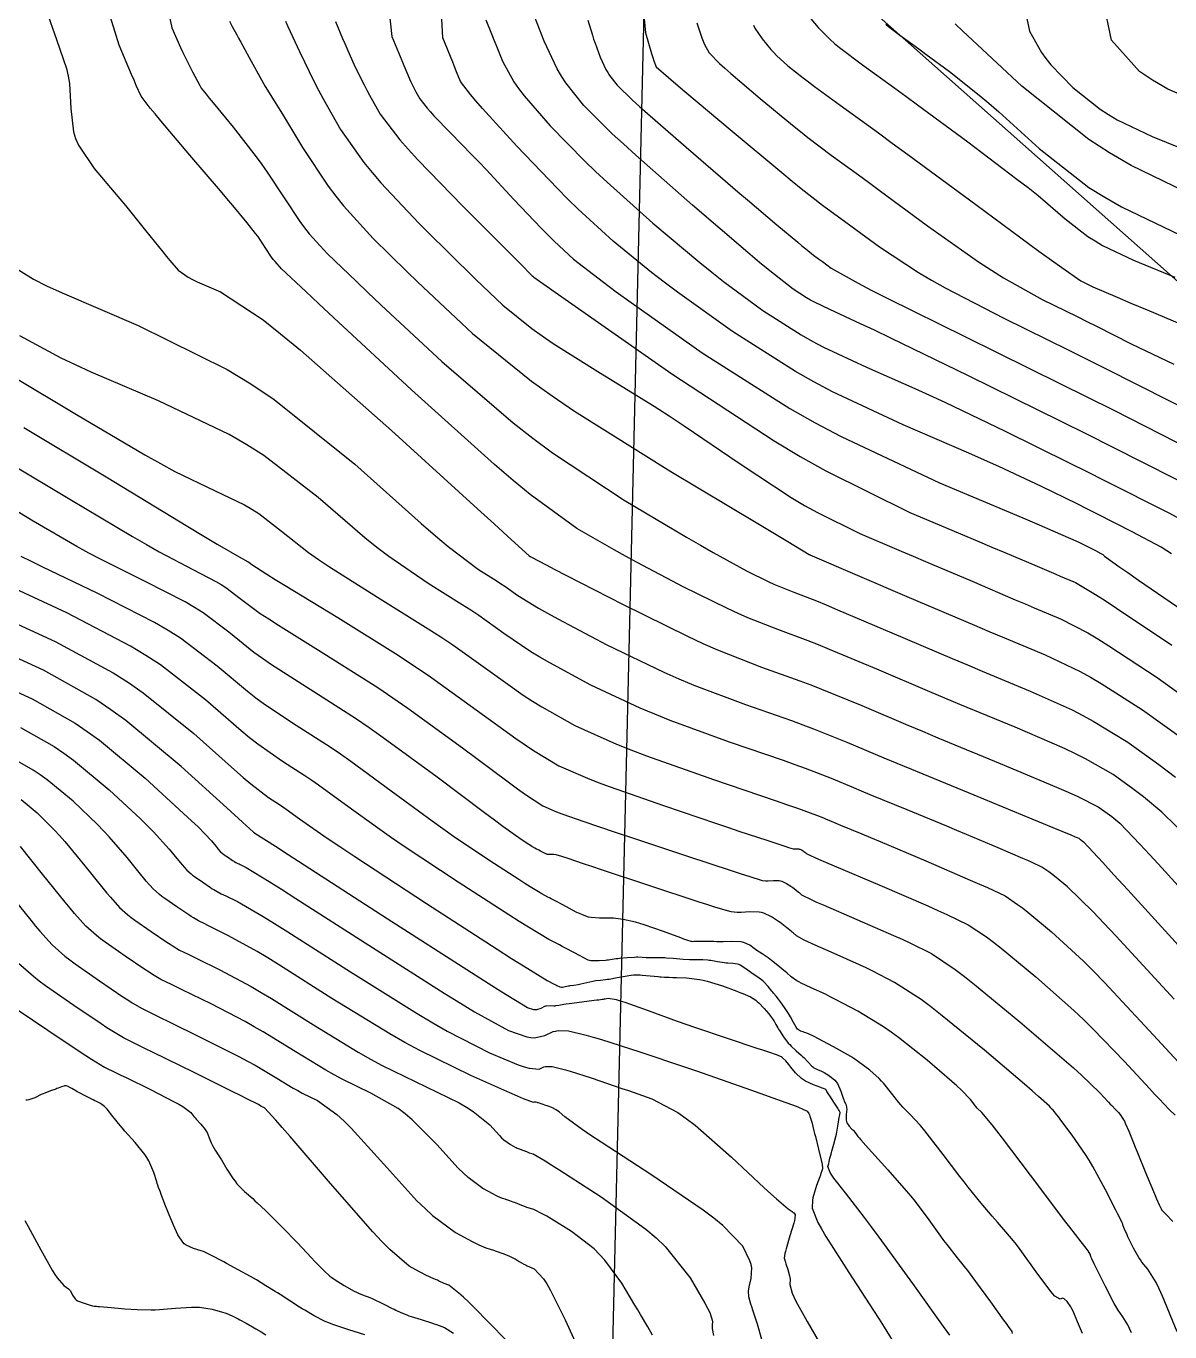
# Model space of a CAD drawing. Header units: metres. Extents: x 837475 to 838479, y 1189012 to 1191015.
# Drawn here: x 837703.5 to 837786, y 1189743.9 to 1189838.2 of the extents above; entities that cross this region are included whole.
import ezdxf

# ---------------------------------------------------------------- set-up
doc = ezdxf.new("R2010")
doc.units = ezdxf.units.M
doc.header["$LTSCALE"] = 0.3
for name, color, linetype in [('CORREDORVIA', 70, 'Continuous'), ('COTAS 10', 1, 'Continuous'), ('COTAS INT', 252, 'Continuous'), ('VIA2', 121, 'Continuous')]:
    doc.layers.add(name, color=color, linetype=linetype)

msp = doc.modelspace()

# ---------------------------------------------------------------- linework, layer by layer
at = {"layer": 'CORREDORVIA'}
msp.add_lwpolyline([(837910.67578, 1191000.96488), (838157.033, 1190996.193), (838237.174, 1190821.339), (838237.001, 1190602.875), (838240.0305, 1190437.1985), (838223.5365, 1190366.2715), (838212.196, 1190288.9195), (838227.642, 1189916.876), (838080.482, 1189451.8445), (837860.4834, 1189307.12351), (837593.19071, 1189234.39948), (837744.4868, 1189686.6093), (837750.277, 1189933.973), (837710.4905, 1190057.959), (837731.595, 1190134.414), (837885.383, 1190229.429), (837983.18356, 1190344.11971), (837817.55386, 1190502.18733), (837798.03286, 1190660.16958), (837963.57418, 1190795.98182)], close=True, dxfattribs=at)
at = {"layer": 'COTAS 10'}
for points in [[(837791.204, 1189831.306), (837785.837, 1189833.615), (837784.733, 1189834.249), (837783.794, 1189834.882), (837781.784, 1189837.147), (837781.102, 1189840.375)], [(837718.149, 1189838.509), (837718.342, 1189838.126), (837718.661, 1189837.535), (837718.798, 1189837.282), (837718.957, 1189836.99), (837719.704, 1189835.616), (837720.441, 1189834.278), (837720.593, 1189834.009), (837720.721, 1189833.785), (837720.996, 1189833.343), (837721.443, 1189832.646), (837721.68, 1189832.261), (837721.967, 1189831.792), (837723.412, 1189829.405), (837725.267, 1189826.615), (837725.812, 1189825.891), (837726.37, 1189825.189), (837728.5, 1189822.832), (837730.948, 1189820.432), (837731.707, 1189819.704), (837732.501, 1189818.947), (837735.666, 1189815.984), (837739.925, 1189812.541), (837741.41, 1189811.482), (837743.028, 1189810.378), (837749.975, 1189806.009), (837756.261, 1189802.254), (837758.429, 1189800.958), (837759.975, 1189800.033), (837759.993, 1189800.021), (837760.003, 1189800.015), (837760.018, 1189800.008), (837767.022, 1189797.004), (837771.882, 1189794.929), (837773.011, 1189794.45), (837774.046, 1189794.013), (837777.004, 1189792.78), (837779.506, 1189791.585), (837780.253, 1189791.173), (837781.024, 1189790.724), (837784.007, 1189788.809), (837787.065, 1189786.617)], [(837736.633, 1189838.6), (837737.088, 1189837.475), (837737.216, 1189837.153), (837737.346, 1189836.827), (837737.824, 1189835.614), (837738.651, 1189834.143), (837739, 1189833.655), (837739.402, 1189833.132), (837741.287, 1189830.951), (837743.775, 1189828.41), (837744.557, 1189827.659), (837745.378, 1189826.889), (837748.681, 1189823.937), (837752.066, 1189821.095), (837752.94, 1189820.393), (837753.786, 1189819.728), (837756.616, 1189817.635), (837759.375, 1189815.881), (837760.178, 1189815.429), (837760.997, 1189814.993), (837764.095, 1189813.54), (837767.58, 1189812.008), (837768.643, 1189811.522), (837769.748, 1189811.008), (837774.095, 1189808.927), (837778.721, 1189806.648), (837780.002, 1189806.01), (837781.283, 1189805.368), (837785.913, 1189803.022), (837789.698, 1189800.98)], [(837755.935, 1189838.22), (837756.049, 1189838.014), (837756.561, 1189837.244), (837757.205, 1189836.464), (837757.403, 1189836.252), (837757.609, 1189836.042), (837758.426, 1189835.299), (837759.534, 1189834.419), (837759.924, 1189834.122), (837760.35, 1189833.803), (837762.191, 1189832.461), (837764.955, 1189830.452), (837765.964, 1189829.713), (837767.078, 1189828.895), (837771.978, 1189825.278), (837776.54, 1189821.921), (837777.441, 1189821.266), (837778.184, 1189820.729), (837779.557, 1189819.784), (837779.904, 1189819.613), (837780.096, 1189819.517), (837780.443, 1189819.341), (837782.187, 1189818.585), (837783.164, 1189818.171), (837784.355, 1189817.668), (837790.443, 1189815.112)], [(837786.293, 1189767.939), (837782.116, 1189772.478), (837781.224, 1189773.424), (837780.448, 1189774.234), (837778.604, 1189776.039), (837777.656, 1189776.821), (837777.445, 1189776.986), (837777.256, 1189777.129), (837776.759, 1189777.464), (837776.062, 1189777.792), (837775.747, 1189777.932), (837775.379, 1189778.094), (837773.611, 1189778.853), (837771.318, 1189779.819), (837770.62, 1189780.11), (837769.894, 1189780.412), (837767.043, 1189781.587), (837764.363, 1189782.691), (837763.745, 1189782.948), (837763.18, 1189783.183), (837761.587, 1189783.855), (837759.701, 1189784.583), (837758.951, 1189784.853), (837758.103, 1189785.153), (837754.219, 1189786.487), (837749.931, 1189788.047), (837748.828, 1189788.491), (837747.762, 1189788.94), (837744.219, 1189790.602), (837741.246, 1189792.204), (837740.54, 1189792.615), (837739.884, 1189793.011), (837737.94, 1189794.324), (837736.12, 1189795.62), (837735.543, 1189796.006), (837734.934, 1189796.404), (837732.47, 1189797.94), (837729.627, 1189799.872), (837728.78, 1189800.519), (837727.906, 1189801.215), (837724.53, 1189804.135), (837720.607, 1189807.176), (837719.388, 1189807.948), (837718.111, 1189808.69), (837713.02, 1189811.115), (837708.161, 1189813.188), (837707.031, 1189813.707), (837705.993, 1189814.203), (837703.02, 1189815.797)], [(837783.225, 1189743.851), (837783.083, 1189744.164), (837782.954, 1189744.43), (837782.605, 1189745.002), (837782.251, 1189745.503), (837782.12, 1189745.725), (837781.976, 1189745.982), (837781.334, 1189747.212), (837780.736, 1189748.406), (837780.619, 1189748.642), (837780.524, 1189748.836), (837780.353, 1189749.191), (837780.313, 1189749.295), (837780.3, 1189749.33), (837780.287, 1189749.368), (837780.23, 1189749.527), (837780.094, 1189749.772), (837780.03, 1189749.864), (837779.955, 1189749.966), (837779.589, 1189750.423), (837778.762, 1189751.479), (837778.395, 1189751.959), (837777.969, 1189752.521), (837775.933, 1189755.23), (837773.918, 1189757.896), (837773.506, 1189758.43), (837773.156, 1189758.877), (837772.417, 1189759.754), (837772.09, 1189760.081), (837772.001, 1189760.181), (837771.912, 1189760.284), (837771.596, 1189760.688), (837770.927, 1189761.385), (837770.616, 1189761.673), (837770.251, 1189762.002), (837768.48, 1189763.533), (837766.419, 1189765.17), (837765.872, 1189765.565), (837765.334, 1189765.936), (837763.475, 1189767.069), (837761.869, 1189767.918), (837761.49, 1189768.111), (837761.14, 1189768.285), (837760.116, 1189768.761), (837759.386, 1189769.098), (837759.221, 1189769.185), (837759.072, 1189769.269), (837758.669, 1189769.55), (837758.341, 1189769.835), (837758.239, 1189769.922), (837758.132, 1189770.013), (837757.706, 1189770.369), (837757.255, 1189770.727), (837757.133, 1189770.818), (837757.012, 1189770.907), (837756.583, 1189771.198), (837756.186, 1189771.459), (837756.085, 1189771.529), (837755.989, 1189771.597), (837755.673, 1189771.834), (837755.297, 1189772.012), (837755.163, 1189772.044), (837755.016, 1189772.068), (837754.375, 1189772.088), (837753.769, 1189772.069), (837753.644, 1189772.067), (837753.537, 1189772.067), (837753.305, 1189772.08), (837753.09, 1189772.097), (837752.994, 1189772.099), (837752.882, 1189772.1), (837752.345, 1189772.097), (837751.828, 1189772.088), (837751.729, 1189772.087), (837751.648, 1189772.086), (837751.516, 1189772.084), (837751.502, 1189772.085), (837751.496, 1189772.085), (837751.49, 1189772.086), (837751.459, 1189772.089), (837751.128, 1189772.203), (837750.932, 1189772.274), (837750.692, 1189772.361), (837749.447, 1189772.816), (837748.066, 1189773.293), (837747.739, 1189773.394), (837747.436, 1189773.482), (837746.543, 1189773.687), (837745.835, 1189773.773), (837745.649, 1189773.785), (837745.467, 1189773.793), (837744.844, 1189773.782), (837744.223, 1189773.824), (837744.042, 1189773.865), (837743.857, 1189773.919), (837743.158, 1189774.221), (837742.193, 1189774.736), (837741.743, 1189774.976), (837741.346, 1189775.187), (837741.232, 1189775.247), (837741.116, 1189775.308), (837740.68, 1189775.537), (837739.83, 1189776.045), (837739.453, 1189776.282), (837739.014, 1189776.562), (837736.914, 1189777.918), (837734.303, 1189779.682), (837733.541, 1189780.218), (837732.763, 1189780.774), (837729.812, 1189782.953), (837726.899, 1189785.086), (837726.144, 1189785.613), (837725.411, 1189786.113), (837722.953, 1189787.689), (837720.67, 1189789.196), (837720.049, 1189789.653), (837719.432, 1189790.126), (837717.242, 1189791.978), (837714.602, 1189793.98), (837713.702, 1189794.547), (837712.727, 1189795.121), (837708.596, 1189797.242), (837704.679, 1189799.105), (837703.841, 1189799.516), (837703.109, 1189799.882)], [(837703.051, 1189787.531), (837705.488, 1189786.163), (837706.179, 1189785.697), (837706.877, 1189785.192), (837709.46, 1189783.051), (837711.723, 1189780.941), (837712.221, 1189780.455), (837712.662, 1189780.013), (837713.789, 1189778.77), (837714.446, 1189777.951), (837714.59, 1189777.775), (837714.719, 1189777.622), (837715.048, 1189777.249), (837715.361, 1189776.976), (837715.479, 1189776.884), (837715.611, 1189776.785), (837716.202, 1189776.37), (837716.776, 1189775.986), (837716.897, 1189775.907), (837717.001, 1189775.84), (837717.242, 1189775.696), (837717.548, 1189775.545), (837717.693, 1189775.473), (837717.865, 1189775.389), (837718.706, 1189774.976), (837720.573, 1189773.897), (837721.391, 1189773.392), (837722.34, 1189772.798), (837726.858, 1189769.909), (837731.667, 1189766.9), (837732.8, 1189766.23), (837733.847, 1189765.631), (837736.909, 1189764.055), (837738.978, 1189763.2), (837739.399, 1189763.054), (837739.753, 1189762.948), (837740.485, 1189762.893), (837740.81, 1189763.045), (837740.909, 1189763.069), (837741.012, 1189763.084), (837741.414, 1189763.075), (837742.105, 1189762.91), (837742.389, 1189762.829), (837742.714, 1189762.731), (837744.222, 1189762.248), (837745.971, 1189761.662), (837746.447, 1189761.5), (837746.92, 1189761.337), (837748.6, 1189760.75), (837750.492, 1189759.748), (837751.099, 1189759.324), (837751.741, 1189758.836), (837754.359, 1189756.546), (837756.72, 1189754.326), (837757.2, 1189753.884), (837757.606, 1189753.516), (837758.444, 1189752.806), (837758.734, 1189752.609), (837758.794, 1189752.563), (837758.846, 1189752.522), (837758.958, 1189752.406), (837758.933, 1189752.113), (837758.897, 1189751.961), (837758.85, 1189751.778), (837758.577, 1189750.859), (837758.299, 1189749.928), (837758.248, 1189749.737), (837758.209, 1189749.576), (837758.164, 1189749.235), (837758.223, 1189749.02), (837758.249, 1189748.938), (837758.279, 1189748.845), (837758.424, 1189748.427), (837758.553, 1189747.969), (837758.574, 1189747.851), (837758.587, 1189747.737), (837758.579, 1189747.355), (837758.737, 1189746.728), (837758.856, 1189746.458), (837759.006, 1189746.147), (837759.818, 1189744.675), (837760.719, 1189743.141)], [(837738.95, 1189742.427), (837737.206, 1189744.236), (837735.4, 1189746.067), (837735.021, 1189746.429), (837734.695, 1189746.729), (837733.956, 1189747.289), (837733.615, 1189747.423), (837733.539, 1189747.455), (837733.473, 1189747.483), (837733.302, 1189747.563), (837733.134, 1189747.647), (837733.07, 1189747.677), (837732.997, 1189747.71), (837732.67, 1189747.855), (837732.199, 1189748.079), (837732.036, 1189748.162), (837731.858, 1189748.254), (837731.099, 1189748.662), (837729.712, 1189749.861), (837729.139, 1189750.452), (837728.483, 1189751.155), (837725.433, 1189754.629), (837722.519, 1189758.026), (837721.949, 1189758.68), (837721.482, 1189759.21), (837720.653, 1189760.09), (837720.491, 1189760.169), (837720.445, 1189760.194), (837720.399, 1189760.22), (837720.226, 1189760.326), (837719.399, 1189760.754), (837718.94, 1189760.983), (837718.382, 1189761.26), (837715.536, 1189762.662), (837712.634, 1189764.087), (837712.04, 1189764.379), (837711.538, 1189764.626), (837710.482, 1189765.147), (837709.651, 1189765.643), (837709.29, 1189765.875), (837708.873, 1189766.148), (837706.894, 1189767.472), (837704.855, 1189768.905), (837704.399, 1189769.246), (837703.991, 1189769.563), (837702.91, 1189770.508)]]:
    msp.add_lwpolyline(points, dxfattribs=at)
at = {"layer": 'COTAS INT'}
for points in [[(837713.5, 1189840.316), (837713.988, 1189838.026), (837714.611, 1189836.6), (837714.773, 1189836.248), (837714.93, 1189835.915), (837715.458, 1189834.866), (837715.997, 1189833.858), (837716.098, 1189833.67), (837716.455, 1189833.233), (837716.678, 1189832.96), (837716.955, 1189832.621), (837718.405, 1189830.85), (837720.067, 1189828.73), (837720.477, 1189828.172), (837720.865, 1189827.625), (837722.087, 1189825.753), (837723.222, 1189824.046), (837723.555, 1189823.603), (837723.896, 1189823.174), (837725.199, 1189821.732), (837727.292, 1189819.713), (837728.131, 1189818.919), (837729.084, 1189818.024), (837733.465, 1189813.945), (837738.594, 1189809.526), (837740.017, 1189808.417), (837741.443, 1189807.358), (837746.604, 1189803.945), (837751.108, 1189801.284), (837752.118, 1189800.698), (837753.026, 1189800.179), (837755.452, 1189798.848), (837757.043, 1189798.063), (837757.424, 1189797.888), (837757.779, 1189797.729), (837758.848, 1189797.308), (837760.482, 1189796.674), (837761.192, 1189796.382), (837762.015, 1189796.039), (837765.921, 1189794.381), (837770.275, 1189792.525), (837771.381, 1189792.058), (837772.444, 1189791.612), (837775.921, 1189790.168), (837778.942, 1189788.805), (837779.717, 1189788.409), (837780.466, 1189788.005), (837782.947, 1189786.478), (837785.196, 1189784.866), (837785.798, 1189784.408), (837786.391, 1189783.945)], [(837729.572, 1189840.095), (837729.858, 1189837.41), (837730.568, 1189835.682), (837730.723, 1189835.31), (837730.859, 1189834.983), (837731.203, 1189834.188), (837731.445, 1189833.69), (837731.517, 1189833.552), (837731.592, 1189833.413), (837731.882, 1189832.909), (837732.406, 1189832.222), (837732.629, 1189831.969), (837732.885, 1189831.688), (837734.092, 1189830.442), (837735.659, 1189828.84), (837736.143, 1189828.333), (837736.649, 1189827.8), (837738.658, 1189825.649), (837740.625, 1189823.572), (837741.104, 1189823.085), (837741.555, 1189822.637), (837742.951, 1189821.338), (837745.114, 1189819.665), (837746.049, 1189818.981), (837747.13, 1189818.2), (837752.249, 1189814.584), (837758.569, 1189810.566), (837760.407, 1189809.532), (837762.283, 1189808.532), (837769.379, 1189805.205), (837775.382, 1189802.662), (837776.569, 1189802.157), (837777.55, 1189801.737), (837779.379, 1189800.939), (837779.865, 1189800.699), (837780, 1189800.632), (837780.135, 1189800.564), (837780.622, 1189800.318), (837781.02, 1189800.103), (837781.098, 1189800.056), (837781.164, 1189800.014), (837781.285, 1189799.905), (837782.312, 1189799.161), (837782.948, 1189798.718), (837783.736, 1189798.172), (837787.851, 1189795.346)], [(837786.115, 1189800.071), (837785.773, 1189800.293), (837785.359, 1189800.542), (837783.267, 1189801.67), (837780.709, 1189802.966), (837780.001, 1189803.321), (837779.293, 1189803.674), (837776.737, 1189804.933), (837773.649, 1189806.373), (837772.606, 1189806.839), (837771.481, 1189807.335), (837766.737, 1189809.373), (837761.64, 1189811.762), (837760.292, 1189812.48), (837758.972, 1189813.223), (837754.432, 1189816.11), (837750.458, 1189818.964), (837749.494, 1189819.687), (837748.59, 1189820.38), (837745.816, 1189822.638), (837743.299, 1189824.945), (837742.557, 1189825.669), (837741.794, 1189826.43), (837738.877, 1189829.486), (837736.4, 1189832.208), (837735.915, 1189832.759), (837735.517, 1189833.221), (837734.807, 1189834.157), (837734.525, 1189834.86), (837734.397, 1189835.176), (837734.248, 1189835.544), (837733.529, 1189837.309), (837733.373, 1189840.492)], [(837704.909, 1189839.316), (837705.644, 1189837.195), (837706.369, 1189835.094), (837706.498, 1189834.547), (837706.595, 1189834.014), (837706.685, 1189832.214), (837706.875, 1189830.513), (837707.036, 1189830.043), (837707.243, 1189829.573), (837708.379, 1189827.881), (837709.822, 1189826.167), (837710.222, 1189825.684), (837710.623, 1189825.197), (837712.074, 1189823.405), (837713.321, 1189821.861), (837713.594, 1189821.53), (837713.835, 1189821.24), (837714.442, 1189820.543), (837715.152, 1189820.043), (837715.458, 1189819.879), (837715.81, 1189819.703), (837717.478, 1189818.972), (837720.573, 1189816.949), (837721.826, 1189815.958), (837723.251, 1189814.781), (837729.828, 1189808.972), (837736.034, 1189803.311), (837737.226, 1189802.227), (837738.188, 1189801.352), (837739.763, 1189799.935), (837739.841, 1189799.887), (837739.86, 1189799.874), (837739.878, 1189799.862), (837739.935, 1189799.821), (837740.978, 1189799.276), (837741.617, 1189798.946), (837742.409, 1189798.539), (837746.534, 1189796.42), (837751.18, 1189794.129), (837752.3, 1189793.613), (837753.349, 1189793.148), (837756.534, 1189791.897), (837759.292, 1189790.914), (837760.072, 1189790.618), (837760.858, 1189790.311), (837763.754, 1189789.118), (837767.076, 1189787.711), (837768.131, 1189787.27), (837769.245, 1189786.806), (837773.754, 1189784.946), (837777.815, 1189783.245), (837778.645, 1189782.883), (837779.348, 1189782.567), (837780.827, 1189781.818), (837781.458, 1189781.365), (837781.627, 1189781.237), (837781.793, 1189781.107), (837782.373, 1189780.626), (837783.831, 1189779.118), (837784.551, 1189778.341), (837785.408, 1189777.408), (837789.647, 1189772.738)], [(837787.47, 1189779.398), (837785.415, 1189781.428), (837784.092, 1189782.526), (837783.713, 1189782.823), (837783.327, 1189783.116), (837781.887, 1189784.148), (837779.907, 1189785.286), (837779.181, 1189785.646), (837778.378, 1189786.025), (837774.837, 1189787.557), (837770.844, 1189789.209), (837769.756, 1189789.664), (837768.676, 1189790.118), (837764.837, 1189791.749), (837761.437, 1189793.175), (837760.632, 1189793.5), (837759.887, 1189793.794), (837757.691, 1189794.603), (837755.547, 1189795.448), (837754.834, 1189795.764), (837754.07, 1189796.117), (837750.882, 1189797.691), (837747.559, 1189799.438), (837746.709, 1189799.899), (837745.891, 1189800.352), (837743.191, 1189801.906), (837739.842, 1189804.348), (837738.614, 1189805.359), (837737.256, 1189806.516), (837731.265, 1189811.906), (837725.667, 1189817.101), (837724.556, 1189818.135), (837723.636, 1189818.993), (837721.898, 1189820.632), (837721.422, 1189821.159), (837721.298, 1189821.316), (837721.176, 1189821.477), (837720.762, 1189822.1), (837720.315, 1189822.785), (837720.172, 1189822.985), (837720.022, 1189823.19), (837719.411, 1189823.969), (837718.375, 1189825.208), (837717.956, 1189825.703), (837717.48, 1189826.263), (837715.285, 1189828.836), (837713.183, 1189831.317), (837712.767, 1189831.819), (837712.421, 1189832.243), (837711.771, 1189833.106), (837711.414, 1189833.877), (837711.253, 1189834.242), (837711.067, 1189834.672), (837710.17, 1189836.772), (837709.336, 1189839.506)], [(837747.946, 1189839.923), (837748.157, 1189837.672), (837748.592, 1189836.187), (837748.681, 1189835.895), (837748.757, 1189835.655), (837748.919, 1189835.219), (837749.806, 1189834.445), (837750.338, 1189833.992), (837750.996, 1189833.436), (837754.41, 1189830.565), (837757.98, 1189827.591), (837758.736, 1189826.969), (837759.391, 1189826.435), (837760.921, 1189825.237), (837762.083, 1189824.393), (837762.507, 1189824.082), (837762.975, 1189823.738), (837765.034, 1189822.218), (837767.841, 1189820.373), (837768.779, 1189819.824), (837769.788, 1189819.259), (837774.017, 1189817.079), (837778.701, 1189814.771), (837779.998, 1189814.125), (837781.294, 1189813.475), (837785.975, 1189811.104), (837790.356, 1189808.922)], [(837775.403, 1189839.95), (837775.868, 1189837.8), (837776.73, 1189836.254), (837777.05, 1189835.815), (837777.404, 1189835.371), (837778.978, 1189833.727), (837780.954, 1189832.164), (837781.562, 1189831.77), (837782.196, 1189831.394), (837784.709, 1189830.179), (837787.754, 1189828.973)], [(837722.183, 1189838.511), (837722.354, 1189838.134), (837723.18, 1189836.315), (837724.241, 1189834.131), (837724.559, 1189833.523), (837724.887, 1189832.913), (837726.158, 1189830.701), (837727.839, 1189828.311), (837728.424, 1189827.59), (837729.062, 1189826.843), (837731.8, 1189823.932), (837734.604, 1189821.152), (837735.282, 1189820.489), (837735.919, 1189819.871), (837737.866, 1189818.022), (837739.963, 1189816.327), (837740.694, 1189815.806), (837741.491, 1189815.262), (837744.911, 1189813.111), (837748.785, 1189810.718), (837749.867, 1189810.022), (837750.953, 1189809.311), (837754.911, 1189806.622), (837758.673, 1189804.147), (837759.635, 1189803.572), (837760.563, 1189803.044), (837763.628, 1189801.533), (837766.597, 1189800.274), (837767.464, 1189799.905), (837768.351, 1189799.527), (837771.716, 1189798.088), (837774.818, 1189796.763), (837775.539, 1189796.457), (837776.2, 1189796.178), (837778.088, 1189795.391), (837780.069, 1189794.365), (837780.789, 1189793.936), (837781.583, 1189793.443), (837785.067, 1189791.139), (837788.935, 1189788.367)], [(837725.793, 1189838.478), (837726.303, 1189837.258), (837726.453, 1189836.91), (837726.607, 1189836.558), (837727.192, 1189835.251), (837727.843, 1189833.91), (837728.038, 1189833.537), (837728.239, 1189833.163), (837729.02, 1189831.805), (837730.434, 1189829.955), (837731.034, 1189829.272), (837731.725, 1189828.514), (837734.976, 1189825.157), (837738.077, 1189822.054), (837738.675, 1189821.456), (837739.158, 1189820.971), (837739.961, 1189820.165), (837740.018, 1189820.104), (837740.045, 1189820.077), (837740.086, 1189820.039), (837741.638, 1189818.95), (837742.603, 1189818.274), (837743.802, 1189817.436), (837750.066, 1189813.059), (837757.432, 1189808.218), (837759.326, 1189807.088), (837761.156, 1189806.05), (837767.238, 1189803.059), (837772.093, 1189801.005), (837773.15, 1189800.557), (837774.082, 1189800.162), (837776.409, 1189799.171), (837777.754, 1189798.597), (837778.066, 1189798.465), (837778.353, 1189798.344), (837779.171, 1189798.002), (837780.633, 1189797.145), (837781.325, 1189796.699), (837782.141, 1189796.162), (837786.127, 1189793.47)], [(837788.558, 1189804.375), (837781.858, 1189807.77), (837780.003, 1189808.699), (837778.148, 1189809.623), (837771.453, 1189812.921), (837765.847, 1189815.643), (837764.68, 1189816.204), (837763.679, 1189816.681), (837761.453, 1189817.708), (837760.354, 1189818.223), (837760.063, 1189818.378), (837759.778, 1189818.538), (837758.799, 1189819.161), (837757.115, 1189820.492), (837756.385, 1189821.099), (837755.542, 1189821.81), (837751.545, 1189825.237), (837747.458, 1189828.833), (837746.557, 1189829.65), (837745.756, 1189830.39), (837743.697, 1189832.417), (837742.403, 1189834.056), (837742.085, 1189834.552), (837741.784, 1189835.066), (837740.841, 1189837.071), (837740.167, 1189838.794)], [(837743.987, 1189838.577), (837744.318, 1189837.492), (837744.414, 1189837.202), (837744.511, 1189836.917), (837744.877, 1189835.923), (837745.295, 1189835.024), (837745.425, 1189834.798), (837745.562, 1189834.581), (837746.107, 1189833.882), (837747.226, 1189832.812), (837747.724, 1189832.361), (837748.304, 1189831.844), (837751.077, 1189829.419), (837754.092, 1189826.821), (837754.824, 1189826.193), (837755.511, 1189825.606), (837757.62, 1189823.82), (837759.134, 1189822.556), (837759.446, 1189822.298), (837759.712, 1189822.08), (837760.286, 1189821.625), (837760.646, 1189821.363), (837760.778, 1189821.267), (837760.923, 1189821.16), (837761.562, 1189820.688), (837763.491, 1189819.6), (837764.449, 1189819.104), (837765.591, 1189818.524), (837771.247, 1189815.727), (837778.1, 1189812.35), (837779.997, 1189811.405), (837781.894, 1189810.455), (837788.741, 1189806.985)], [(837751.858, 1189838.4), (837752.212, 1189837.305), (837752.308, 1189837.057), (837752.403, 1189836.834), (837752.74, 1189836.231), (837753.505, 1189835.455), (837753.871, 1189835.122), (837754.303, 1189834.739), (837756.418, 1189832.932), (837758.757, 1189831.005), (837759.33, 1189830.546), (837759.871, 1189830.119), (837761.556, 1189828.849), (837763.519, 1189827.423), (837764.235, 1189826.898), (837765.026, 1189826.317), (837768.506, 1189823.748), (837772.19, 1189821.147), (837773.11, 1189820.545), (837773.986, 1189819.994), (837776.787, 1189818.431), (837779.303, 1189817.192), (837779.999, 1189816.845), (837780.695, 1189816.496), (837783.209, 1189815.223), (837786.271, 1189813.753)], [(837760.087, 1189838.69), (837760.612, 1189838.045), (837761.469, 1189837.189), (837761.796, 1189836.908), (837762.163, 1189836.608), (837763.813, 1189835.364), (837766.139, 1189833.677), (837766.931, 1189833.098), (837767.787, 1189832.469), (837771.416, 1189829.793), (837774.955, 1189827.121), (837775.754, 1189826.496), (837776.476, 1189825.92), (837778.432, 1189824.252), (837780.069, 1189822.976), (837780.589, 1189822.647), (837781.139, 1189822.329), (837783.365, 1189821.267), (837786.346, 1189820.034)], [(837765.502, 1189838.291), (837765.695, 1189838.125), (837766.505, 1189837.499), (837767.6, 1189836.705), (837767.973, 1189836.432), (837768.376, 1189836.136), (837770.085, 1189834.876), (837772.238, 1189833.165), (837772.922, 1189832.585), (837773.644, 1189831.959), (837776.566, 1189829.314), (837780.151, 1189826.519), (837781.291, 1189825.799), (837782.494, 1189825.102), (837787.37, 1189822.776)], [(837789.345, 1189825.119), (837783.191, 1189828.096), (837781.637, 1189829.017), (837780.147, 1189829.981), (837775.309, 1189833.81), (837771.745, 1189837.14), (837771.06, 1189837.788), (837770.505, 1189838.317)], [(837702.026, 1189821.121), (837703.99, 1189819.887), (837704.935, 1189819.419), (837706.054, 1189818.896), (837711.543, 1189816.554), (837717.97, 1189813.378), (837719.68, 1189812.331), (837721.361, 1189811.21), (837727.179, 1189806.554), (837731.97, 1189802.263), (837733.003, 1189801.373), (837733.908, 1189800.612), (837736.116, 1189798.938), (837737.387, 1189798.145), (837737.701, 1189797.94), (837737.999, 1189797.741), (837738.938, 1189797.073), (837740.431, 1189796.144), (837741.078, 1189795.781), (837741.827, 1189795.372), (837745.376, 1189793.511), (837749.471, 1189791.534), (837750.564, 1189791.052), (837751.64, 1189790.598), (837755.376, 1189789.192), (837758.698, 1189788.034), (837759.512, 1189787.735), (837760.28, 1189787.447), (837762.671, 1189786.486), (837765.351, 1189785.356), (837766.301, 1189784.96), (837767.342, 1189784.528), (837771.851, 1189782.671), (837776.026, 1189780.957), (837776.855, 1189780.616), (837777.543, 1189780.333), (837778.848, 1189779.793), (837779.167, 1189779.656), (837779.233, 1189779.627), (837779.29, 1189779.602), (837779.416, 1189779.543), (837779.505, 1189779.482), (837779.539, 1189779.457), (837779.577, 1189779.427), (837779.748, 1189779.286), (837781.146, 1189777.79), (837781.957, 1189776.906), (837782.952, 1189775.818), (837788.079, 1189770.192)], [(837702.481, 1189812.883), (837707.102, 1189810.116), (837712.019, 1189807.214), (837713.153, 1189806.581), (837714.188, 1189806.021), (837717.102, 1189804.615), (837719.216, 1189803.608), (837719.746, 1189803.3), (837720.252, 1189802.98), (837721.881, 1189801.717), (837723.842, 1189800.167), (837724.557, 1189799.665), (837725.347, 1189799.132), (837728.823, 1189796.943), (837732.48, 1189794.663), (837733.384, 1189794.072), (837734.241, 1189793.499), (837736.943, 1189791.575), (837739.338, 1189789.879), (837740.001, 1189789.449), (837740.664, 1189789.037), (837743.061, 1189787.694), (837746.053, 1189786.345), (837747.092, 1189785.93), (837748.222, 1189785.497), (837753.061, 1189783.781), (837757.509, 1189782.273), (837758.391, 1189781.971), (837759.123, 1189781.719), (837760.504, 1189781.224), (837761.009, 1189781.01), (837761.189, 1189780.936), (837761.385, 1189780.854), (837762.236, 1189780.504), (837763.762, 1189779.867), (837764.384, 1189779.604), (837765.093, 1189779.305), (837768.374, 1189777.913), (837771.592, 1189776.531), (837772.261, 1189776.238), (837772.834, 1189775.983), (837774.102, 1189775.385), (837775.006, 1189774.777), (837775.35, 1189774.516), (837775.735, 1189774.215), (837777.46, 1189772.793), (837779.751, 1189770.679), (837780.492, 1189769.941), (837781.279, 1189769.138), (837784.508, 1189765.687), (837787.474, 1189762.45)], [(837703.305, 1189809.194), (837709.238, 1189805.62), (837715.136, 1189802.043), (837716.296, 1189801.344), (837717.251, 1189800.772), (837718.995, 1189799.757), (837719.359, 1189799.57), (837719.445, 1189799.519), (837719.524, 1189799.469), (837719.757, 1189799.293), (837720.822, 1189798.603), (837721.426, 1189798.23), (837722.163, 1189797.777), (837725.945, 1189795.481), (837730.311, 1189792.75), (837731.418, 1189792.022), (837732.48, 1189791.307), (837735.945, 1189788.826), (837738.791, 1189786.746), (837739.462, 1189786.284), (837740.083, 1189785.87), (837741.904, 1189784.785), (837743.968, 1189783.878), (837744.742, 1189783.576), (837745.604, 1189783.253), (837749.45, 1189781.904), (837753.281, 1189780.613), (837754.133, 1189780.326), (837754.896, 1189780.07), (837756.901, 1189779.4), (837758.054, 1189779.019), (837758.281, 1189778.945), (837758.467, 1189778.885), (837758.805, 1189778.783), (837758.894, 1189778.775), (837758.924, 1189778.774), (837758.955, 1189778.775), (837759.088, 1189778.783), (837759.229, 1189778.779), (837759.265, 1189778.772), (837759.301, 1189778.763), (837759.42, 1189778.708), (837759.525, 1189778.639), (837759.55, 1189778.62), (837759.575, 1189778.603), (837759.653, 1189778.542), (837759.717, 1189778.488), (837759.749, 1189778.462), (837759.799, 1189778.418), (837760.632, 1189778.048), (837761.142, 1189777.828), (837761.773, 1189777.557), (837765.058, 1189776.157), (837768.516, 1189774.667), (837769.255, 1189774.339), (837769.901, 1189774.048), (837771.445, 1189773.306), (837772.757, 1189772.424), (837773.256, 1189772.045), (837773.813, 1189771.608), (837776.316, 1189769.546), (837779.054, 1189767.123), (837779.76, 1189766.459), (837780.443, 1189765.798), (837782.723, 1189763.435), (837784.514, 1189761.48), (837784.89, 1189761.076), (837785.213, 1189760.732), (837785.946, 1189759.985), (837786.365, 1189759.568)], [(837702.364, 1189806.578), (837706.61, 1189804.021), (837711.127, 1189801.323), (837712.144, 1189800.735), (837713.061, 1189800.216), (837715.528, 1189798.919), (837717.148, 1189798.087), (837717.53, 1189797.862), (837717.884, 1189797.639), (837718.919, 1189796.855), (837720.358, 1189795.778), (837720.967, 1189795.371), (837721.666, 1189794.916), (837724.948, 1189792.884), (837728.838, 1189790.416), (837729.921, 1189789.688), (837731.007, 1189788.94), (837734.948, 1189786.077), (837738.244, 1189783.614), (837738.924, 1189783.118), (837739.502, 1189782.703), (837740.747, 1189781.876), (837741.556, 1189781.52), (837741.859, 1189781.402), (837742.197, 1189781.275), (837743.705, 1189780.747), (837745.894, 1189780.012), (837747.499, 1189779.477), (837751.107, 1189778.277), (837754.418, 1189777.185), (837755.068, 1189776.973), (837755.603, 1189776.801), (837756.571, 1189776.507), (837756.827, 1189776.485), (837756.912, 1189776.484), (837757.003, 1189776.485), (837757.385, 1189776.508), (837757.787, 1189776.498), (837757.892, 1189776.478), (837757.994, 1189776.451), (837758.337, 1189776.292), (837758.636, 1189776.094), (837758.71, 1189776.042), (837758.781, 1189775.991), (837759.004, 1189775.818), (837759.189, 1189775.663), (837759.235, 1189775.624), (837759.28, 1189775.586), (837759.422, 1189775.462), (837760.112, 1189775.121), (837760.502, 1189774.947), (837760.977, 1189774.737), (837763.411, 1189773.692), (837766.057, 1189772.539), (837766.667, 1189772.263), (837767.223, 1189772.005), (837768.788, 1189771.227), (837770.508, 1189770.071), (837771.161, 1189769.575), (837771.892, 1189769.002), (837775.171, 1189766.3), (837778.356, 1189763.568), (837779.027, 1189762.977), (837779.607, 1189762.458), (837780.937, 1189761.182), (837781.554, 1189760.509), (837781.683, 1189760.37), (837781.795, 1189760.252), (837782.047, 1189759.995), (837782.191, 1189759.851), (837782.234, 1189759.805), (837782.279, 1189759.755), (837782.452, 1189759.549), (837782.65, 1189759.238), (837782.711, 1189759.122), (837782.774, 1189758.993), (837783.022, 1189758.421), (837783.369, 1189757.563), (837783.495, 1189757.255), (837783.633, 1189756.916), (837784.239, 1189755.435), (837784.811, 1189754.046), (837784.929, 1189753.765), (837785.028, 1189753.529), (837785.238, 1189753.051), (837785.314, 1189752.9), (837785.329, 1189752.869), (837785.342, 1189752.844), (837785.365, 1189752.795), (837785.372, 1189752.778), (837785.375, 1189752.772), (837785.378, 1189752.767), (837785.389, 1189752.743), (837785.521, 1189752.599), (837785.599, 1189752.517), (837785.696, 1189752.416), (837786.197, 1189751.901)], [(837786.508, 1189743.938), (837785.449, 1189746.507), (837785.209, 1189747.036), (837784.992, 1189747.486), (837784.401, 1189748.452), (837783.973, 1189748.96), (837783.86, 1189749.121), (837783.748, 1189749.291), (837783.361, 1189749.978), (837783.037, 1189750.638), (837782.964, 1189750.79), (837782.899, 1189750.93), (837782.728, 1189751.327), (837782.625, 1189751.589), (837782.604, 1189751.644), (837782.586, 1189751.691), (837782.545, 1189751.798), (837782.35, 1189752.197), (837782.234, 1189752.428), (837782.091, 1189752.711), (837781.352, 1189754.169), (837780.426, 1189755.871), (837780.165, 1189756.308), (837779.903, 1189756.73), (837778.939, 1189758.131), (837778.134, 1189759.199), (837777.971, 1189759.411), (837777.834, 1189759.587), (837777.558, 1189759.921), (837777.453, 1189760.026), (837777.424, 1189760.058), (837777.396, 1189760.091), (837777.293, 1189760.221), (837776.514, 1189760.924), (837776.058, 1189761.317), (837775.498, 1189761.798), (837772.609, 1189764.253), (837769.446, 1189766.841), (837768.712, 1189767.404), (837768.041, 1189767.902), (837766.132, 1189769.148), (837764.546, 1189769.962), (837764.079, 1189770.187), (837763.599, 1189770.412), (837761.764, 1189771.226), (837760.181, 1189771.918), (837759.861, 1189772.066), (837759.592, 1189772.195), (837759.046, 1189772.506), (837758.81, 1189772.711), (837758.737, 1189772.773), (837758.661, 1189772.838), (837758.355, 1189773.094), (837757.986, 1189773.379), (837757.87, 1189773.463), (837757.748, 1189773.549), (837757.253, 1189773.876), (837756.687, 1189774.139), (837756.519, 1189774.183), (837756.346, 1189774.216), (837755.681, 1189774.233), (837755.05, 1189774.195), (837754.9, 1189774.193), (837754.759, 1189774.195), (837754.337, 1189774.232), (837753.222, 1189774.556), (837752.645, 1189774.739), (837751.951, 1189774.963), (837748.474, 1189776.106), (837744.982, 1189777.268), (837744.278, 1189777.503), (837743.689, 1189777.701), (837742.512, 1189778.104), (837742.127, 1189778.238), (837742.037, 1189778.266), (837741.954, 1189778.29), (837741.714, 1189778.346), (837741.529, 1189778.368), (837741.48, 1189778.372), (837741.432, 1189778.374), (837741.269, 1189778.371), (837741.106, 1189778.382), (837741.059, 1189778.393), (837741.011, 1189778.407), (837740.827, 1189778.486), (837740.575, 1189778.621), (837740.457, 1189778.684), (837740.353, 1189778.739), (837740.323, 1189778.755), (837740.292, 1189778.771), (837740.178, 1189778.831), (837739.956, 1189778.964), (837739.857, 1189779.026), (837739.742, 1189779.099), (837739.192, 1189779.455), (837737.863, 1189780.404), (837737.257, 1189780.851), (837736.548, 1189781.379), (837733.127, 1189783.95), (837729.23, 1189786.804), (837728.22, 1189787.509), (837727.239, 1189788.178), (837723.95, 1189790.286), (837721.168, 1189792.056), (837720.508, 1189792.512), (837719.895, 1189792.952), (837718.08, 1189794.416), (837716.243, 1189795.81), (837715.616, 1189796.205), (837714.938, 1189796.604), (837712.062, 1189798.08), (837708.87, 1189799.661), (837707.993, 1189800.126), (837707.118, 1189800.602), (837703.982, 1189802.422), (837701.424, 1189803.963)], [(837779.678, 1189743.798), (837779.33, 1189744.65), (837779.008, 1189745.412), (837778.926, 1189745.582), (837778.847, 1189745.733), (837778.59, 1189746.127), (837778.365, 1189746.322), (837778.307, 1189746.346), (837778.251, 1189746.359), (837778.064, 1189746.298), (837777.695, 1189746.511), (837777.525, 1189746.695), (837777.324, 1189746.934), (837776.353, 1189748.251), (837775.309, 1189749.713), (837775.062, 1189750.043), (837774.835, 1189750.342), (837774.166, 1189751.151), (837773.559, 1189751.834), (837773.37, 1189752.051), (837773.171, 1189752.282), (837772.377, 1189753.22), (837771.436, 1189754.379), (837771.145, 1189754.749), (837770.841, 1189755.14), (837769.633, 1189756.731), (837768.484, 1189758.222), (837768.217, 1189758.55), (837767.973, 1189758.841), (837767.275, 1189759.588), (837766.728, 1189760.136), (837766.578, 1189760.303), (837766.429, 1189760.476), (837765.898, 1189761.154), (837765.34, 1189761.846), (837765.175, 1189762.028), (837765.005, 1189762.205), (837764.351, 1189762.812), (837763.533, 1189763.423), (837763.259, 1189763.603), (837762.964, 1189763.788), (837761.729, 1189764.497), (837760.599, 1189765.1), (837760.371, 1189765.218), (837760.18, 1189765.315), (837759.794, 1189765.491), (837759.635, 1189765.536), (837759.587, 1189765.551), (837759.536, 1189765.567), (837759.338, 1189765.634), (837759.131, 1189765.772), (837759.075, 1189765.834), (837759.02, 1189765.905), (837758.825, 1189766.244), (837758.61, 1189766.659), (837758.542, 1189766.778), (837758.469, 1189766.898), (837758.176, 1189767.346), (837757.891, 1189767.75), (837757.823, 1189767.842), (837757.761, 1189767.926), (837757.577, 1189768.16), (837757.398, 1189768.374), (837757.338, 1189768.446), (837757.274, 1189768.524), (837757.004, 1189768.85), (837756.699, 1189769.182), (837756.612, 1189769.263), (837756.523, 1189769.339), (837756.194, 1189769.576), (837755.856, 1189769.795), (837755.762, 1189769.86), (837755.668, 1189769.927), (837755.326, 1189770.185), (837754.984, 1189770.401), (837754.89, 1189770.441), (837754.796, 1189770.472), (837754.458, 1189770.514), (837754.086, 1189770.524), (837753.969, 1189770.536), (837753.847, 1189770.551), (837753.36, 1189770.636), (837752.876, 1189770.722), (837752.756, 1189770.738), (837752.643, 1189770.751), (837752.282, 1189770.768), (837751.94, 1189770.766), (837751.837, 1189770.767), (837751.73, 1189770.768), (837751.317, 1189770.776), (837750.875, 1189770.795), (837750.625, 1189770.813), (837750.162, 1189770.859), (837749.681, 1189770.901), (837749.543, 1189770.908), (837749.404, 1189770.914), (837748.884, 1189770.921), (837748.412, 1189770.923), (837748.302, 1189770.925), (837748.201, 1189770.928), (837747.913, 1189770.947), (837747.607, 1189770.958), (837747.495, 1189770.955), (837747.371, 1189770.951), (837746.824, 1189770.916), (837746.28, 1189770.867), (837746.157, 1189770.854), (837746.047, 1189770.841), (837745.75, 1189770.797), (837745.473, 1189770.757), (837745.375, 1189770.747), (837745.269, 1189770.737), (837744.809, 1189770.707), (837744.371, 1189770.696), (837744.279, 1189770.699), (837744.199, 1189770.704), (837744.014, 1189770.743), (837743.029, 1189771.268), (837742.339, 1189771.634), (837742.141, 1189771.739), (837741.939, 1189771.846), (837741.182, 1189772.244), (837739.705, 1189773.126), (837739.049, 1189773.539), (837738.286, 1189774.024), (837734.637, 1189776.382), (837730.743, 1189778.961), (837729.826, 1189779.584), (837728.978, 1189780.169), (837726.497, 1189781.955), (837724.568, 1189783.368), (837724.068, 1189783.717), (837723.583, 1189784.048), (837721.955, 1189785.091), (837720.172, 1189786.336), (837719.59, 1189786.794), (837718.969, 1189787.301), (837716.404, 1189789.54), (837713.157, 1189792.058), (837712.106, 1189792.741), (837710.989, 1189793.417), (837706.404, 1189795.807), (837702.321, 1189797.714)], [(837701.909, 1189795.435), (837705.566, 1189793.738), (837709.751, 1189791.479), (837710.849, 1189790.776), (837711.92, 1189790.04), (837715.566, 1189787.102), (837718.505, 1189784.475), (837719.131, 1189783.935), (837719.675, 1189783.476), (837720.958, 1189782.494), (837721.755, 1189781.982), (837721.993, 1189781.82), (837722.237, 1189781.649), (837723.182, 1189780.958), (837725.193, 1189779.564), (837726.11, 1189778.951), (837727.183, 1189778.239), (837732.359, 1189774.846), (837737.461, 1189771.537), (837738.487, 1189770.878), (837739.346, 1189770.33), (837741.053, 1189769.281), (837741.566, 1189769.016), (837741.673, 1189768.962), (837741.764, 1189768.917), (837741.965, 1189768.827), (837742.087, 1189768.809), (837742.129, 1189768.809), (837742.175, 1189768.812), (837742.367, 1189768.844), (837742.593, 1189768.889), (837742.66, 1189768.901), (837742.728, 1189768.912), (837742.988, 1189768.949), (837743.296, 1189769), (837743.394, 1189769.02), (837743.498, 1189769.042), (837743.92, 1189769.142), (837744.35, 1189769.239), (837744.458, 1189769.259), (837744.563, 1189769.276), (837744.902, 1189769.311), (837745.277, 1189769.35), (837745.405, 1189769.368), (837745.542, 1189769.39), (837746.121, 1189769.496), (837746.693, 1189769.603), (837746.826, 1189769.626), (837746.948, 1189769.645), (837747.294, 1189769.688), (837747.645, 1189769.691), (837747.77, 1189769.685), (837747.907, 1189769.677), (837748.502, 1189769.622), (837749.07, 1189769.563), (837749.19, 1189769.552), (837749.294, 1189769.543), (837749.535, 1189769.53), (837749.669, 1189769.528), (837749.704, 1189769.527), (837749.74, 1189769.525), (837749.863, 1189769.514), (837750.129, 1189769.499), (837750.254, 1189769.494), (837750.401, 1189769.489), (837751.118, 1189769.468), (837752.042, 1189769.366), (837752.32, 1189769.31), (837752.606, 1189769.242), (837753.72, 1189768.892), (837754.742, 1189768.51), (837754.971, 1189768.421), (837755.176, 1189768.339), (837755.722, 1189768.103), (837756.114, 1189767.859), (837756.223, 1189767.773), (837756.331, 1189767.678), (837756.722, 1189767.269), (837757.053, 1189766.873), (837757.123, 1189766.786), (837757.184, 1189766.71), (837757.329, 1189766.521), (837757.416, 1189766.384), (837757.44, 1189766.341), (837757.465, 1189766.296), (837757.555, 1189766.115), (837757.696, 1189765.86), (837757.753, 1189765.769), (837757.816, 1189765.668), (837758.11, 1189765.228), (837758.46, 1189764.768), (837758.56, 1189764.654), (837758.661, 1189764.546), (837759.034, 1189764.205), (837759.397, 1189763.897), (837759.49, 1189763.809), (837759.58, 1189763.721), (837759.882, 1189763.395), (837760.158, 1189763.11), (837760.233, 1189763.048), (837760.307, 1189762.992), (837760.565, 1189762.853), (837760.852, 1189762.729), (837760.944, 1189762.684), (837761.041, 1189762.634), (837761.437, 1189762.413), (837761.822, 1189762.09), (837761.913, 1189761.976), (837761.996, 1189761.85), (837762.239, 1189761.304), (837762.415, 1189760.783), (837762.457, 1189760.672), (837762.494, 1189760.576), (837762.604, 1189760.352), (837762.662, 1189760.159), (837762.668, 1189760.083), (837762.67, 1189759.998), (837762.639, 1189759.607), (837762.635, 1189759.202), (837762.653, 1189759.108), (837762.679, 1189759.021), (837762.844, 1189758.769), (837763.052, 1189758.564), (837763.106, 1189758.506), (837763.159, 1189758.448), (837763.333, 1189758.232), (837763.486, 1189758.031), (837763.525, 1189757.981), (837763.562, 1189757.934), (837763.681, 1189757.788), (837764.048, 1189757.377), (837764.241, 1189757.164), (837764.474, 1189756.907), (837765.645, 1189755.621), (837766.967, 1189754.114), (837767.294, 1189753.717), (837767.606, 1189753.33), (837768.593, 1189752.008), (837769.443, 1189750.822), (837769.667, 1189750.521), (837769.886, 1189750.231), (837770.64, 1189749.282), (837771.449, 1189748.263), (837771.704, 1189747.929), (837771.971, 1189747.573), (837773.046, 1189746.098), (837773.987, 1189744.783), (837774.171, 1189744.527), (837774.321, 1189744.318), (837774.584, 1189743.954), (837774.611, 1189743.806)], [(837770.103, 1189743.701), (837769.668, 1189744.308), (837767.437, 1189747.425), (837765.019, 1189750.764), (837764.467, 1189751.51), (837763.966, 1189752.18), (837762.58, 1189753.955), (837761.743, 1189755.021), (837761.589, 1189755.244), (837761.468, 1189755.435), (837761.311, 1189755.862), (837761.372, 1189756.087), (837761.406, 1189756.215), (837761.466, 1189756.453), (837761.547, 1189756.757), (837761.576, 1189756.863), (837761.608, 1189756.978), (837761.749, 1189757.473), (837761.895, 1189758.034), (837761.93, 1189758.191), (837761.964, 1189758.348), (837762.066, 1189758.922), (837762.138, 1189759.399), (837762.153, 1189759.496), (837762.165, 1189759.578), (837762.19, 1189759.747), (837762.126, 1189759.907), (837762.083, 1189759.983), (837762.029, 1189760.073), (837761.74, 1189760.514), (837761.444, 1189760.955), (837761.386, 1189761.045), (837761.338, 1189761.122), (837761.249, 1189761.283), (837761.221, 1189761.346), (837761.211, 1189761.36), (837761.201, 1189761.373), (837761.156, 1189761.41), (837760.993, 1189761.479), (837760.907, 1189761.512), (837760.804, 1189761.552), (837760.286, 1189761.744), (837759.703, 1189762.02), (837759.558, 1189762.111), (837759.421, 1189762.209), (837758.988, 1189762.619), (837758.643, 1189763.026), (837758.562, 1189763.123), (837758.487, 1189763.212), (837758.269, 1189763.478), (837758.072, 1189763.675), (837758.011, 1189763.721), (837757.946, 1189763.763), (837757.689, 1189763.885), (837756.975, 1189764.127), (837756.623, 1189764.244), (837756.204, 1189764.383), (837754.134, 1189765.069), (837751.724, 1189765.884), (837751.091, 1189766.104), (837750.473, 1189766.322), (837748.362, 1189767.092), (837746.691, 1189767.688), (837746.35, 1189767.798), (837746.061, 1189767.883), (837745.457, 1189767.989), (837745.243, 1189767.947), (837745.2, 1189767.939), (837745.164, 1189767.932), (837745.095, 1189767.921), (837745.069, 1189767.919), (837745.062, 1189767.917), (837745.054, 1189767.916), (837745.022, 1189767.909), (837744.778, 1189767.874), (837744.636, 1189767.855), (837744.462, 1189767.832), (837743.566, 1189767.717), (837742.636, 1189767.594), (837742.441, 1189767.566), (837742.272, 1189767.541), (837741.889, 1189767.477), (837741.668, 1189767.445), (837741.603, 1189767.441), (837741.535, 1189767.439), (837741.273, 1189767.45), (837741.001, 1189767.437), (837740.928, 1189767.419), (837740.855, 1189767.396), (837740.595, 1189767.262), (837740.294, 1189767.165), (837740.195, 1189767.166), (837740.089, 1189767.178), (837739.646, 1189767.319), (837737.795, 1189768.436), (837736.801, 1189769.063), (837735.598, 1189769.829), (837729.512, 1189773.743), (837723.517, 1189777.616), (837722.372, 1189778.356), (837721.449, 1189778.951), (837719.975, 1189779.901), (837719.958, 1189779.91), (837719.955, 1189779.911), (837719.952, 1189779.913), (837719.946, 1189779.916), (837719.941, 1189779.918), (837719.939, 1189779.92), (837719.937, 1189779.921), (837719.926, 1189779.929), (837719.911, 1189779.939), (837719.909, 1189779.941), (837719.903, 1189779.946), (837719.896, 1189779.953), (837719.894, 1189779.956), (837719.891, 1189779.96), (837719.878, 1189779.976), (837719.069, 1189780.716), (837717.936, 1189781.746), (837714.657, 1189784.728), (837710.656, 1189788.045), (837709.574, 1189788.827), (837708.503, 1189789.55), (837704.728, 1189791.669), (837701.497, 1189793.156)], [(837701.084, 1189790.876), (837703.889, 1189789.6), (837706.995, 1189787.857), (837707.876, 1189787.262), (837708.767, 1189786.618), (837712.058, 1189783.889), (837714.83, 1189781.344), (837715.392, 1189780.816), (837715.865, 1189780.364), (837716.834, 1189779.373), (837717.168, 1189778.956), (837717.242, 1189778.866), (837717.307, 1189778.787), (837717.475, 1189778.598), (837717.635, 1189778.458), (837717.695, 1189778.411), (837717.763, 1189778.361), (837718.064, 1189778.149), (837718.356, 1189777.954), (837718.418, 1189777.913), (837718.471, 1189777.879), (837718.594, 1189777.806), (837718.75, 1189777.729), (837718.824, 1189777.692), (837718.912, 1189777.649), (837719.341, 1189777.439), (837721.011, 1189776.424), (837721.881, 1189775.874), (837722.929, 1189775.207), (837728.185, 1189771.826), (837733.633, 1189768.364), (837734.801, 1189767.647), (837735.821, 1189767.033), (837738.277, 1189765.687), (837739.587, 1189765.225), (837739.884, 1189765.169), (837740.154, 1189765.144), (837740.89, 1189765.314), (837741.488, 1189765.593), (837741.67, 1189765.636), (837741.859, 1189765.665), (837742.598, 1189765.647), (837743.867, 1189765.346), (837744.389, 1189765.196), (837744.985, 1189765.017), (837747.755, 1189764.129), (837750.968, 1189763.053), (837751.843, 1189762.754), (837752.712, 1189762.456), (837755.798, 1189761.378), (837758.269, 1189760.489), (837758.75, 1189760.31), (837759.143, 1189760.161), (837759.83, 1189759.864), (837759.947, 1189759.675), (837759.981, 1189759.593), (837760.016, 1189759.499), (837760.149, 1189759.055), (837760.308, 1189758.438), (837760.36, 1189758.235), (837760.415, 1189758.018), (837760.643, 1189757.119), (837760.84, 1189756.306), (837760.876, 1189756.144), (837760.904, 1189756.009), (837760.936, 1189755.748), (837760.915, 1189755.667), (837760.91, 1189755.645), (837760.904, 1189755.625), (837760.885, 1189755.554), (837760.815, 1189755.35), (837760.777, 1189755.246), (837760.731, 1189755.12), (837760.5, 1189754.494), (837760.278, 1189753.779), (837760.237, 1189753.597), (837760.206, 1189753.423), (837760.168, 1189752.853), (837760.589, 1189751.822), (837760.846, 1189751.357), (837761.164, 1189750.815), (837762.823, 1189748.206), (837764.613, 1189745.466), (837765.015, 1189744.841), (837765.376, 1189744.273), (837766.34, 1189742.706)], [(837756.56, 1189743.37), (837756.243, 1189744.48), (837755.889, 1189745.499), (837755.815, 1189745.725), (837755.752, 1189745.927), (837755.61, 1189746.452), (837755.592, 1189746.879), (837755.607, 1189747.018), (837755.63, 1189747.167), (837755.787, 1189747.782), (837755.821, 1189748.551), (837755.768, 1189748.797), (837755.687, 1189749.057), (837755.167, 1189750.118), (837753.736, 1189751.605), (837753.081, 1189752.134), (837752.314, 1189752.714), (837748.606, 1189755.233), (837744.945, 1189757.612), (837744.206, 1189758.104), (837743.587, 1189758.523), (837742.343, 1189759.436), (837741.916, 1189759.81), (837741.811, 1189759.89), (837741.712, 1189759.959), (837741.403, 1189760.122), (837741.129, 1189760.218), (837741.052, 1189760.245), (837740.974, 1189760.271), (837740.689, 1189760.367), (837740.443, 1189760.446), (837740.39, 1189760.462), (837740.344, 1189760.475), (837740.231, 1189760.502), (837740.165, 1189760.503), (837740.148, 1189760.501), (837740.132, 1189760.497), (837740.079, 1189760.472), (837739.353, 1189760.751), (837738.913, 1189760.939), (837738.369, 1189761.174), (837735.54, 1189762.424), (837731.873, 1189764.228), (837730.8, 1189764.813), (837729.702, 1189765.435), (837725.532, 1189767.993), (837721.752, 1189770.389), (837720.901, 1189770.91), (837720.135, 1189771.369), (837718.072, 1189772.513), (837716.819, 1189773.128), (837716.563, 1189773.254), (837716.346, 1189773.361), (837715.89, 1189773.586), (837715.531, 1189773.801), (837715.375, 1189773.901), (837715.195, 1189774.018), (837714.341, 1189774.59), (837713.46, 1189775.209), (837713.263, 1189775.356), (837713.087, 1189775.493), (837712.62, 1189775.901), (837712.13, 1189776.456), (837711.938, 1189776.685), (837711.723, 1189776.947), (837710.745, 1189778.168), (837709.459, 1189779.661), (837709.049, 1189780.095), (837708.617, 1189780.538), (837706.861, 1189782.213), (837704.988, 1189783.766), (837704.481, 1189784.132), (837703.98, 1189784.47), (837702.213, 1189785.462)], [(837703.099, 1189782.339), (837704.262, 1189781.375), (837705.51, 1189780.136), (837705.878, 1189779.735), (837706.256, 1189779.309), (837707.701, 1189777.565), (837709, 1189775.943), (837709.286, 1189775.594), (837709.541, 1189775.29), (837710.193, 1189774.553), (837710.813, 1189774.011), (837711.047, 1189773.829), (837711.309, 1189773.633), (837712.479, 1189772.81), (837713.614, 1189772.051), (837713.854, 1189771.894), (837714.061, 1189771.761), (837714.538, 1189771.476), (837715.144, 1189771.177), (837715.432, 1189771.036), (837715.773, 1189770.868), (837717.438, 1189770.05), (837719.696, 1189768.842), (837720.411, 1189768.428), (837721.164, 1189767.98), (837724.205, 1189766.076), (837727.432, 1189764.107), (837728.302, 1189763.618), (837729.161, 1189763.153), (837734.703, 1189760.447), (837735.249, 1189760.136), (837735.73, 1189759.837), (837736.918, 1189758.864), (837737.608, 1189758.104), (837737.774, 1189757.94), (837737.93, 1189757.796), (837738.406, 1189757.443), (837738.749, 1189757.259), (837738.822, 1189757.222), (837738.885, 1189757.19), (837739.033, 1189757.126), (837739.121, 1189757.1), (837739.147, 1189757.092), (837739.173, 1189757.083), (837739.27, 1189757.051), (837739.383, 1189757.01), (837739.418, 1189756.997), (837739.456, 1189756.982), (837739.606, 1189756.922), (837739.771, 1189756.857), (837739.865, 1189756.823), (837740.04, 1189756.766), (837740.904, 1189756.26), (837741.385, 1189755.96), (837741.972, 1189755.591), (837744.966, 1189753.68), (837748.187, 1189751.346), (837748.917, 1189750.71), (837749.577, 1189750.078), (837751.376, 1189747.831), (837752.441, 1189746.002), (837752.638, 1189745.633), (837752.792, 1189745.324), (837752.997, 1189744.705), (837752.962, 1189744.406), (837752.965, 1189744.299), (837752.974, 1189744.181), (837753.055, 1189743.668)], [(837748.656, 1189743.687), (837748.316, 1189744.3), (837747.795, 1189745.184), (837747.602, 1189745.507), (837747.388, 1189745.865), (837746.439, 1189747.44), (837745.224, 1189749.105), (837744.842, 1189749.519), (837744.44, 1189749.913), (837742.826, 1189751.164), (837741.346, 1189752.088), (837741.029, 1189752.275), (837740.753, 1189752.432), (837740.091, 1189752.749), (837739.698, 1189752.876), (837739.592, 1189752.914), (837739.487, 1189752.952), (837739.116, 1189753.097), (837738.78, 1189753.234), (837738.696, 1189753.266), (837738.616, 1189753.297), (837738.364, 1189753.388), (837738.145, 1189753.46), (837738.087, 1189753.479), (837738.03, 1189753.497), (837737.833, 1189753.557), (837737.501, 1189753.7), (837737.359, 1189753.77), (837737.196, 1189753.854), (837736.426, 1189754.266), (837735.36, 1189755.059), (837735.01, 1189755.382), (837734.636, 1189755.75), (837733.09, 1189757.452), (837731.326, 1189759.233), (837730.816, 1189759.65), (837730.296, 1189760.035), (837728.338, 1189761.149), (837726.271, 1189762.159), (837725.683, 1189762.477), (837725.087, 1189762.811), (837722.879, 1189764.159), (837720.576, 1189765.571), (837719.921, 1189765.946), (837719.258, 1189766.315), (837716.804, 1189767.588), (837714.726, 1189768.608), (837714.301, 1189768.817), (837713.942, 1189768.993), (837713.186, 1189769.367), (837712.591, 1189769.722), (837712.333, 1189769.888), (837712.034, 1189770.083), (837710.617, 1189771.031), (837709.157, 1189772.057), (837708.831, 1189772.301), (837708.539, 1189772.528), (837707.765, 1189773.205), (837706.952, 1189774.124), (837706.635, 1189774.504), (837706.278, 1189774.939), (837704.656, 1189776.962), (837703.052, 1189778.958)], [(837702.262, 1189775.537), (837703.796, 1189773.63), (837704.145, 1189773.208), (837704.463, 1189772.832), (837705.337, 1189771.856), (837706.265, 1189771.046), (837706.615, 1189770.774), (837707.006, 1189770.481), (837708.756, 1189769.251), (837710.453, 1189768.115), (837710.811, 1189767.881), (837711.121, 1189767.683), (837711.834, 1189767.257), (837712.74, 1189766.81), (837713.171, 1189766.598), (837713.68, 1189766.347), (837716.17, 1189765.125), (837718.82, 1189763.787), (837719.43, 1189763.465), (837719.987, 1189763.162), (837721.552, 1189762.243), (837722.743, 1189761.516), (837723.064, 1189761.335), (837723.381, 1189761.164), (837724.495, 1189760.62), (837725.889, 1189759.622), (837726.383, 1189759.165), (837726.923, 1189758.629), (837729.262, 1189756.041), (837731.665, 1189753.395), (837732.245, 1189752.823), (837732.789, 1189752.321), (837734.445, 1189751.09), (837735.642, 1189750.449), (837735.896, 1189750.319), (837736.117, 1189750.21), (837736.632, 1189749.987), (837736.938, 1189749.894), (837737.027, 1189749.865), (837737.117, 1189749.837), (837737.457, 1189749.724), (837737.798, 1189749.604), (837737.89, 1189749.571), (837737.979, 1189749.537), (837738.291, 1189749.412), (837738.59, 1189749.274), (837738.672, 1189749.232), (837738.753, 1189749.187), (837739.04, 1189749.011), (837739.377, 1189748.813), (837739.489, 1189748.755), (837739.61, 1189748.696), (837740.114, 1189748.469), (837740.797, 1189747.763), (837741.029, 1189747.401), (837741.281, 1189746.968), (837742.348, 1189744.803), (837743.315, 1189742.679)], [(837702.828, 1189767.202), (837705.033, 1189765.692), (837707.292, 1189764.18), (837707.769, 1189763.869), (837708.181, 1189763.604), (837709.13, 1189763.037), (837709.958, 1189762.627), (837710.294, 1189762.462), (837710.676, 1189762.274), (837712.439, 1189761.408), (837714.139, 1189760.539), (837714.481, 1189760.35), (837714.768, 1189760.183), (837715.337, 1189759.764), (837715.573, 1189759.466), (837715.65, 1189759.375), (837715.731, 1189759.281), (837716.066, 1189758.91), (837716.383, 1189758.52), (837716.453, 1189758.413), (837716.516, 1189758.306), (837716.679, 1189757.926), (837716.814, 1189757.56), (837716.859, 1189757.463), (837716.908, 1189757.368), (837717.109, 1189757.037), (837717.372, 1189756.634), (837717.459, 1189756.493), (837717.552, 1189756.338), (837717.941, 1189755.672), (837718.399, 1189754.969), (837718.536, 1189754.791), (837718.678, 1189754.62), (837719.228, 1189754.065), (837719.812, 1189753.544), (837719.976, 1189753.394), (837720.14, 1189753.243), (837720.738, 1189752.678), (837721.457, 1189751.968), (837721.697, 1189751.725), (837721.954, 1189751.461), (837723.033, 1189750.342), (837724.055, 1189749.272), (837724.277, 1189749.039), (837724.473, 1189748.833), (837724.961, 1189748.321), (837725.376, 1189747.959), (837725.526, 1189747.848), (837725.692, 1189747.733), (837726.417, 1189747.278), (837727.141, 1189746.872), (837727.305, 1189746.786), (837727.453, 1189746.713), (837727.858, 1189746.545), (837728.132, 1189746.457), (837728.197, 1189746.433), (837728.259, 1189746.41), (837728.443, 1189746.329), (837728.679, 1189746.212), (837728.772, 1189746.165), (837728.879, 1189746.113), (837729.364, 1189745.875), (837729.885, 1189745.621), (837730.013, 1189745.559), (837730.133, 1189745.501), (837730.511, 1189745.321), (837730.935, 1189745.148), (837731.085, 1189745.093), (837731.249, 1189745.036), (837731.961, 1189744.809), (837732.709, 1189744.573), (837732.896, 1189744.511), (837733.074, 1189744.451), (837733.646, 1189744.244), (837734.293, 1189743.844)], [(837727.912, 1189743.705), (837726.755, 1189744.078), (837725.594, 1189744.463), (837725.314, 1189744.571), (837725.052, 1189744.679), (837724.256, 1189745.073), (837723.572, 1189745.483), (837723.381, 1189745.601), (837723.189, 1189745.721), (837722.487, 1189746.169), (837721.793, 1189746.616), (837721.606, 1189746.735), (837721.421, 1189746.852), (837720.771, 1189747.258), (837720.078, 1189747.672), (837719.866, 1189747.794), (837719.645, 1189747.92), (837718.774, 1189748.401), (837717.927, 1189748.86), (837717.721, 1189748.972), (837717.527, 1189749.077), (837716.932, 1189749.401), (837716.405, 1189749.655), (837716.254, 1189749.716), (837716.101, 1189749.773), (837715.532, 1189749.946), (837715.004, 1189750.188), (837714.877, 1189750.288), (837714.759, 1189750.402), (837714.403, 1189750.936), (837714.086, 1189751.639), (837713.992, 1189751.86), (837713.896, 1189752.092), (837713.527, 1189753.026), (837713.214, 1189753.841), (837713.154, 1189753.998), (837713.104, 1189754.126), (837713.017, 1189754.34), (837712.957, 1189754.519), (837712.923, 1189754.624), (837712.883, 1189754.754), (837712.678, 1189755.427), (837712.318, 1189756.266), (837712.179, 1189756.5), (837712.024, 1189756.736), (837711.326, 1189757.598), (837710.588, 1189758.415), (837710.408, 1189758.623), (837710.239, 1189758.823), (837709.718, 1189759.48), (837709.308, 1189759.989), (837709.21, 1189760.096), (837709.118, 1189760.189), (837708.838, 1189760.401), (837708.531, 1189760.553), (837708.421, 1189760.607), (837708.301, 1189760.667), (837707.778, 1189760.927), (837707.261, 1189761.192), (837707.145, 1189761.255), (837707.04, 1189761.312), (837706.76, 1189761.481), (837706.577, 1189761.596), (837706.535, 1189761.62), (837706.495, 1189761.639), (837706.38, 1189761.681), (837706.266, 1189761.68), (837706.228, 1189761.673), (837706.186, 1189761.663), (837706.01, 1189761.601), (837705.771, 1189761.509), (837705.69, 1189761.479), (837705.602, 1189761.448), (837705.231, 1189761.321), (837704.804, 1189761.16), (837704.681, 1189761.108), (837704.556, 1189761.053), (837704.088, 1189760.825), (837703.648, 1189760.667), (837703.54, 1189760.655), (837703.439, 1189760.658)], [(837703.366, 1189751.953), (837703.613, 1189751.525), (837704.523, 1189749.849), (837705.34, 1189748.374), (837705.529, 1189748.072), (837705.703, 1189747.817), (837706.195, 1189747.279), (837706.526, 1189747.03), (837706.597, 1189746.956), (837706.66, 1189746.88), (837706.816, 1189746.586), (837707.003, 1189746.307), (837707.085, 1189746.24), (837707.181, 1189746.177), (837707.64, 1189745.987), (837708.084, 1189745.857), (837708.172, 1189745.833), (837708.244, 1189745.813), (837708.375, 1189745.783), (837708.543, 1189745.772), (837708.637, 1189745.764), (837708.753, 1189745.754), (837709.344, 1189745.701), (837710.115, 1189745.635), (837710.344, 1189745.616), (837710.579, 1189745.598), (837711.485, 1189745.533), (837712.487, 1189745.51), (837712.783, 1189745.518), (837713.087, 1189745.533), (837714.253, 1189745.64), (837715.399, 1189745.718), (837715.691, 1189745.715), (837715.973, 1189745.7), (837716.896, 1189745.557), (837717.636, 1189745.354), (837717.801, 1189745.302), (837717.949, 1189745.253), (837718.34, 1189745.089), (837718.662, 1189744.913), (837718.766, 1189744.857), (837718.878, 1189744.796), (837719.336, 1189744.547), (837719.808, 1189744.287), (837719.928, 1189744.219), (837720.042, 1189744.153), (837720.417, 1189743.929), (837720.769, 1189743.709)]]:
    msp.add_lwpolyline(points, dxfattribs=at)
at = {"layer": 'VIA2'}
msp.add_line((837830.00405, 1189781.22625), (837764.786, 1189839.019), dxfattribs=at)

doc.saveas('drawing.dxf')
